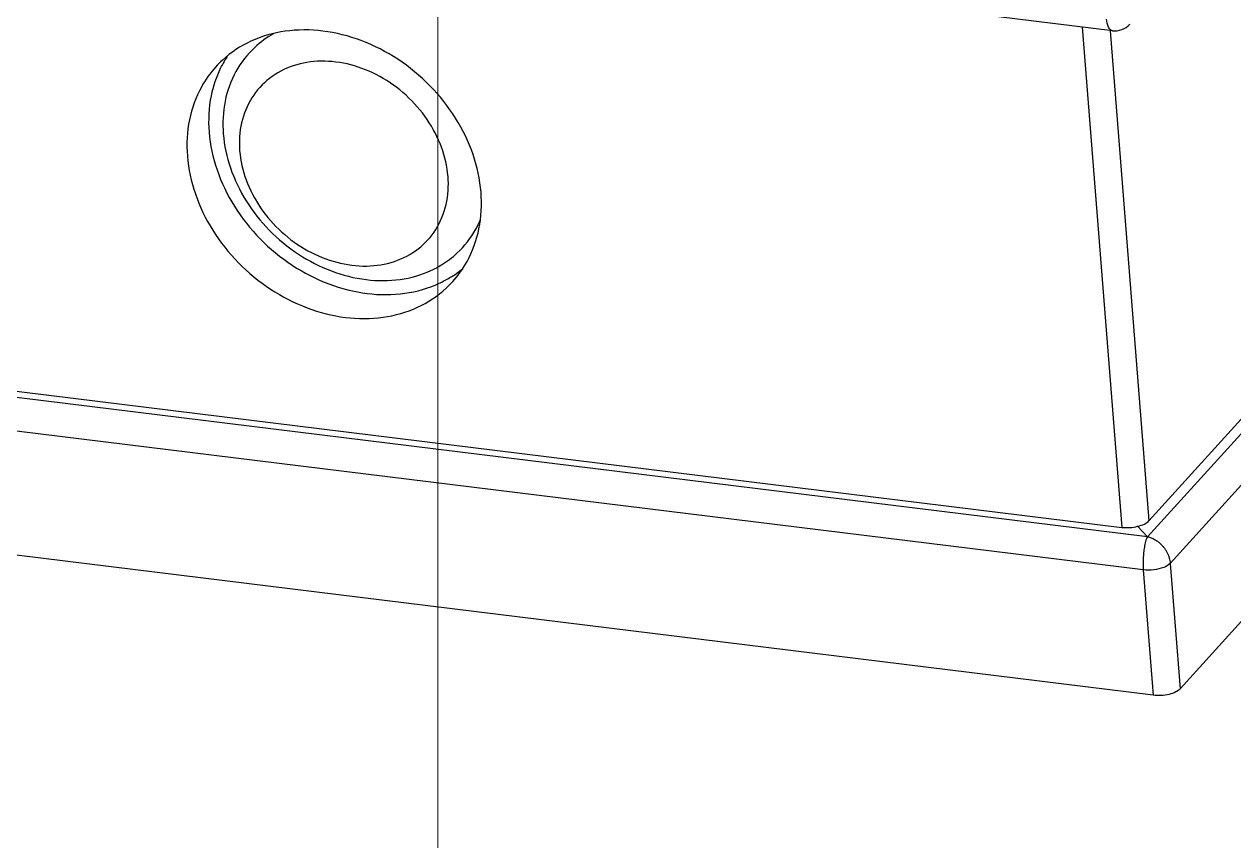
# Model space of a CAD drawing. Header units: millimetres. Extents: x -1995 to -555, y 489 to 1011.
# Drawn here: x -939.7 to -881, y 529 to 568.6 of the extents above; entities that cross this region are included whole.
import ezdxf

# ---------------------------------------------------------------- set-up
doc = ezdxf.new("R2010")
doc.units = ezdxf.units.MM
doc.layers.add('from', color=7, linetype='Continuous', lineweight=13)
doc.styles.add('ROMAND', font='romand.shx', dxfattribs={"width": 0.75, "bigfont": 'gbcbig.shx'})
doc.dimstyles.new('YanXiu', dxfattribs={"dimtxt": 2.5, "dimasz": 2.2, "dimexe": 1, "dimexo": 0, "dimgap": 0.66, "dimtad": 0, "dimzin": 1, "dimdsep": 46, "dimtxsty": 'ROMAND', "dimblk": 'CLOSEDBLANK', "dimcen": 0, "dimclrd": 3, "dimclre": 3, "dimclrt": 7, "dimazin": 0, "dimtfac": 1, "dimtofl": 0, "dimtmove": 0, "dimatfit": 3, "dimldrblk": 'CLOSEDBLANK', "dimfxl": 1, "dimlwd": 5, "dimlwe": 5, "dimarcsym": 0})

# ---------------------------------------------------------------- blocks, each defined once
blk = doc.blocks.new('_ClosedBlank')
at = {"color": 0, "linetype": 'ByBlock', "lineweight": -2}
for p, q in [((-1, 0.1666666666666667), (0, 0)), ((-1, 0.1666666666666667), (-1, -0.1666666666666667)), ((0, 0), (-1, -0.1666666666666667))]:
    blk.add_line(p, q, dxfattribs=at)

msp = doc.modelspace()

# ---------------------------------------------------------------- linework, layer by layer
at = {"color": 7, "linetype": 'Continuous'}
for p, q in [((-810.9877254616415, 625.6773398997026), (-885.2008097738415, 543.6968673633027)), ((-885.1406766516416, 544.4739848674027), (-811.9399416872416, 625.3361522064025)), ((-809.8115550663415, 624.4783949785027), (-884.1025137429415, 542.4118974877027)), ((-809.3292107591415, 618.3974291483026), (-883.6201694357414, 536.3309316575027)), ((-886.9090082766415, 568.2329258151027), (-1094.479637053942, 593.7910980022026)), ((-885.2008097738415, 543.6968673633027), (-1091.130953014841, 569.0530488640026)), ((-1089.401373622241, 569.1465469200026), (-886.4483815936414, 544.1569420910026)), ((-888.3723891677414, 568.4131096040027), (-886.4483815936414, 544.1569420910026)), ((-886.0684419030415, 568.5436741810028), (-886.0622046137414, 568.5504586657026)), ((-887.0245172930415, 568.2237636000026), (-885.1406766516416, 544.4739848674027)), ((-885.4102186849416, 542.0948547113027), (-1091.669232303142, 567.4915300262027)), ((-884.9278743777415, 536.0138888811026), (-1091.186887995942, 561.4105641960026)), ((-885.2008097738415, 543.6968673633027), (-885.6853382903414, 544.2075435673027)), ((-885.4102186849416, 542.0948547113027), (-884.9278743777415, 536.0138888811026)), ((-884.1025137429415, 542.4118974877027), (-883.6201694357414, 536.3309316575027))]:
    msp.add_line(p, q, dxfattribs=at)
for centre, radius, start, end in [((-886.7986307843414, 569.2262430826028), 0.9993687872, 263.5356567958995, 317.1170209893998), ((-925.4170036082414, 564.1183874894026), 5.2642713736, 151.0478673208046, 154.293426024405), ((-925.4605823069414, 564.1415856044026), 5.2149092937, 146.9283436843006, 151.0391150888979), ((-921.7510867982414, 560.8133480862026), 5.3033168679, 300.9622823671959, 309.3347531759945)]:
    msp.add_arc(centre, radius, start, end, dxfattribs=at)
for major_axis, ratio, start_param, end_param in [((0.9962029599999997, 0.08737749880000005), 0.4532137279, -2.0103957387, -1.2249975753), ((0.9982403906, 0.0613866201), 0.4455300728, -1.2133182251, -0.4279200617000001)]:
    msp.add_ellipse((-886.0602560652414, 544.6026938620026), major_axis=major_axis, ratio=ratio, start_param=start_param, end_param=end_param, dxfattribs=at)
for points, start_tangent, end_tangent in [([(-917.5186150789416, 560.3994377828027), (-917.9036294656414, 562.2258619931027), (-918.7474263931415, 563.9875390096028), (-919.9925024952415, 565.5644134548025), (-921.5540078932415, 566.8490239413026), (-923.3255285748414, 567.7538263873026), (-925.1863383329414, 568.2171600014027), (-927.0096260578416, 568.2074493634026), (-928.6711377042416, 567.7253562374027), (-930.0576439990414, 566.8037344730027), (-930.3799162965415, 566.4779780521027)], (-0.07907198569741697, 0.9968689086724831), (-0.6708719802839762, -0.7415731832191994)), ([(-886.9097842903416, 568.2339774351027), (-886.9255376516414, 568.2357998862027), (-887.0965592110415, 568.4091907679027), (-887.1881033847415, 568.7967799578026)], (-0.998364538949961, 0.05716858724187576), (-0.09034077904155505, 0.9959109114986967)), ([(-927.5659202049414, 568.0915458928026), (-928.4858347084414, 567.4262250879027), (-929.3975395168416, 566.2622848365028), (-929.9230184301414, 564.8218041097026), (-930.0128330519415, 563.2286143844027)], (-0.8736167742574732, -0.4866145617796155), (0.07907198570486663, -0.9968689086718924)), ([(-930.3799162965415, 566.4779780521027), (-931.0746568297416, 565.5053910706027), (-931.6528684525415, 563.9188059874026), (-931.7528747008414, 562.1521023749027)], (-0.670871980278581, -0.7415731832240803), (0.07907198569171409, -0.9968689086729356)), ([(-919.1176398386415, 561.1699983301027), (-919.4318218103415, 562.5816858196027), (-920.1324193229416, 563.9345193798027), (-921.1531797900416, 565.1048399328025), (-922.4305532495414, 566.0171850911025), (-923.8316819931415, 566.5781641762027), (-925.2787579125416, 566.7563426550026), (-926.6176535851414, 566.5327428156025), (-927.7740620341415, 565.9200692588025), (-928.6274664762416, 564.9805146580026), (-929.1251528368414, 563.7752258084025), (-929.2193724735414, 562.4138248148028)], (-0.07907198569542216, 0.9968689086726413), (0.07907198569542216, -0.9968689086726413)), ([(-930.1602556115415, 566.4018308383025), (-930.6015813014415, 565.0801243481027), (-930.7015875498414, 563.3134207356026)], (-0.4338682414625785, -0.90097633101551), (0.07907198568837609, -0.9968689086732003)), ([(-930.7015875498414, 563.3134207356026), (-930.3165731631416, 561.4869965253027), (-929.4727762356415, 559.7253195088027), (-928.2277001335415, 558.1484450635027), (-926.6661947355415, 556.8638345771027), (-924.8946740539416, 555.9590321311026), (-923.0338642958416, 555.4956985170026), (-921.2105765708416, 555.5054091550027), (-919.5490649245414, 555.9875022810025), (-919.0226697851415, 556.2657211881027)], (0.07907198570023158, -0.9968689086722601), (0.8572484414462073, 0.5149030099329859)), ([(-930.0128330519415, 563.2286143844027), (-929.6660091892415, 561.5816613562027), (-928.8993918838414, 559.9820848033027), (-927.7832332261414, 558.5684536941027), (-926.3633461406414, 557.4001517188027), (-924.7720450918414, 556.5875113743026), (-923.0871475322415, 556.1674459288027), (-921.4363102726415, 556.1767822980026), (-919.9438084241415, 556.6097139474026), (-919.4320383289414, 556.8824259222027)], (0.07907198570152525, -0.9968689086721573), (0.8532518605327855, 0.5214990532084792)), ([(-929.2193724735414, 562.4138248148028), (-928.9051905018414, 561.0021373254027), (-928.2045929892415, 559.6493037652027), (-927.1838325221415, 558.4789832122027), (-925.9064590626415, 557.5666380539027), (-924.5053303191414, 557.0056589688025), (-923.0582543996416, 556.8274804900026), (-921.7193587271415, 557.0510803293026), (-920.5629502781414, 557.6637538862027), (-919.7095458360416, 558.6033084870027), (-919.2118594753415, 559.8085973366027), (-919.1176398386415, 561.1699983301027)], (0.07907198569542216, -0.9968689086726413), (-0.07907198569542216, 0.9968689086726413)), ([(-931.7528747008414, 562.1521023749027), (-931.3678603142414, 560.3256781645026), (-930.5240633867415, 558.5640011481026), (-929.2789872846415, 556.9871267028026), (-927.7174818865415, 555.7025162163026), (-925.9459612050414, 554.7977137703027), (-924.0851514468416, 554.3343801563027), (-922.2618637219416, 554.3440907942025), (-920.6003520756415, 554.8261839203027), (-919.2138457807414, 555.7478056846027), (-918.8915734832415, 556.0735621055027)], (0.07907198569741697, -0.9968689086724831), (0.6708719802839762, 0.7415731832191994)), ([(-918.8915734832415, 556.0735621055027), (-918.1968329500414, 557.0461490870026), (-917.6186213273415, 558.6327341702028), (-917.5186150789416, 560.3994377828027)], (0.670871980278581, 0.7415731832240803), (-0.07907198569171409, 0.9968689086729356)), ([(-919.4320383289414, 556.8824259222027), (-918.6830807692415, 557.4479517912026), (-917.7713759608414, 558.6118920426026), (-917.5428086242414, 559.0830744853027)], (0.853251860527681, 0.5214990532168307), (0.387225439336267, 0.921985064483604)), ([(-885.2168521283415, 543.6988426587026), (-885.2598928605414, 543.5983725762027), (-885.3003646870416, 543.4714297390027), (-885.3336283296414, 543.3363587971027), (-885.3600839230414, 543.1995103544026), (-885.3806879635415, 543.0650545752027), (-885.3968576636414, 542.9296457758027), (-885.4092804026416, 542.7897118494026), (-885.4177900572415, 542.6463707992026), (-885.4221549746414, 542.5029789777026), (-885.4223336283414, 542.3627041499027), (-885.4183998241415, 542.2272359931027), (-885.4102186849416, 542.0948547113027)], (-0.4418237799064547, -0.8971018601637012), (0.07932722805394747, -0.9968486298778151)), ([(-885.1940080406414, 543.7043809886026), (-885.0325567734415, 543.6534881288027), (-884.8703728793414, 543.5756761622027), (-884.7275892223415, 543.4832832042026), (-884.6044674997415, 543.3826988509026), (-884.4997838865415, 543.2786185150027), (-884.4080853046414, 543.1693632203027), (-884.3262114156414, 543.0522938388027), (-884.2550299836414, 542.9282759454026), (-884.1963482465414, 542.8001670108025), (-884.1512781695415, 542.6708561730026), (-884.1200543862415, 542.5420025066027), (-884.1025137429415, 542.4118974877027)], (0.9740859157877364, -0.2261783116569024), (0.07905108479467562, -0.9968705663188102)), ([(-884.1025137429415, 542.4118974877027), (-884.4202306897414, 542.2119877280026), (-884.8988839192416, 542.0959420199027), (-885.4102186849416, 542.0948547113027)], (-0.6711135726129781, -0.7413545525958851), (-0.992504622185069, 0.1222070985715379)), ([(-883.6201694357414, 536.3309316575027), (-883.8390776235415, 536.1749399910026), (-884.1644678624416, 536.0599113059026), (-884.5468024382415, 536.0033576768027), (-884.9278743777415, 536.0138888811026)], (-0.6711135733520236, -0.741354551926862), (-0.9925046209901006, 0.1222071082764703))]:
    msp.add_spline(points, degree=3, dxfattribs=dict(at, start_tangent=start_tangent, end_tangent=end_tangent))

# ---------------------------------------------------------------- leaders
at = {"layer": 'from', "color": 4}
msp.add_leader([(-919.6114285902443, 641.509905672554), (-919.6114285902445, 504.4787429188124)], dimstyle='YanXiu', override={"dimasz": 3, "dimldrblk": 'Small'}, dxfattribs=at)

doc.saveas('drawing.dxf')
